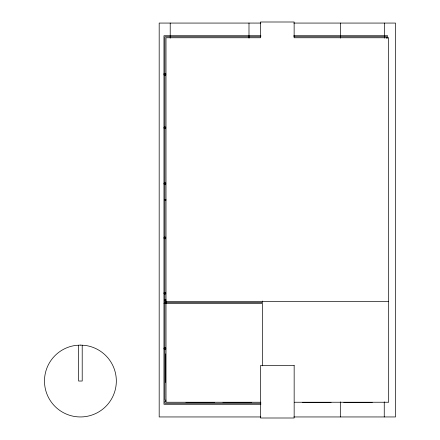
<?xml version="1.0" encoding="UTF-8"?>
<svg xmlns="http://www.w3.org/2000/svg" width="440" height="440" viewBox="0 0 440 440"><rect width="100%" height="100%" fill="white"/><g stroke="black" fill="none" stroke-linecap="round" stroke-linejoin="round"><path stroke-width="0.66" d="M260.865 23.067L159.187 23.067L159.187 416.95L260.86 416.95M293.838 23.067L395.516 23.067L395.516 416.95L293.838 416.95M260.909 35.723L163.961 35.723L163.961 404.294L260.909 404.294M293.788 35.723L387.635 35.723L387.635 38.203M260.909 36.757L164.874 36.757L164.874 400.158L165.968 400.158M293.793 36.757L386.601 36.757L386.601 38.308M163.961 73.535L165.82 73.535M164.874 199.436L165.968 199.436M164.874 200.139L165.968 200.139M164.874 299.327L165.968 299.327M164.874 300.361L165.968 300.361M164.874 300.971L165.968 300.971M165.996 301.395L388.668 301.395M164.874 302.429L261.596 302.429L261.596 303.463L163.961 303.463M165.968 401.192L164.874 401.192L164.874 403.26L260.909 403.26M260.915 402.243L166.012 402.243L165.996 37.758L260.53 37.758L260.53 22L294.14 22L294.14 37.758L388.668 37.758L388.685 402.243L294.47 402.243M185.972 402.644L214.401 402.644M222.965 402.644L251.394 402.644M302.632 402.644L331.062 402.644M343.822 402.644L372.251 402.644M384.489 23.067L384.489 38.137M384.252 401.88L384.252 416.95M340.346 23.067L340.346 38.137M340.324 401.88L340.324 416.95M262.647 301.043L262.647 365.849M248.99 23.067L248.99 38.137M170.214 23.067L170.214 38.137M165.616 353.931L165.616 382.36M82.209 345.219L82.209 381.024L78.612 381.024L78.612 345.219M164.874 236.995A0.913 0.913 0 0 1 165.792 237.908A0.913 0.913 0 0 1 164.874 238.827M164.417 238.7A0.913 0.913 0 0 1 164.417 237.116M164.874 126.896A0.913 0.913 0 0 1 165.792 127.809A0.913 0.913 0 0 1 164.874 128.722M164.417 128.601A0.913 0.913 0 0 1 164.417 127.017M164.874 73.651A0.913 0.913 0 0 1 165.792 74.569A0.913 0.913 0 0 1 164.874 75.482M164.417 75.361A0.913 0.913 0 0 1 164.417 73.777M164.874 347.611A0.913 0.913 0 0 1 165.792 348.53A0.913 0.913 0 0 1 164.874 349.443M164.417 349.322A0.913 0.913 0 0 1 164.417 347.738M164.874 182.721A0.913 0.913 0 0 1 165.792 183.634A0.913 0.913 0 0 1 164.874 184.547M164.417 184.426A0.913 0.913 0 0 1 164.417 182.842M164.874 292.303A0.913 0.913 0 0 1 165.792 293.222A0.913 0.913 0 0 1 164.874 294.135M164.417 294.014A0.913 0.913 0 0 1 164.417 292.424M80.41 345.098L75.719 345.406A35.926 35.926 0 0 0 50.111 400.329A35.926 35.926 0 0 0 110.71 400.329A35.926 35.926 0 0 0 85.102 345.406L80.41 345.098M294.157 365.481L260.546 365.481L260.546 418L294.157 418L294.157 365.481"/></g></svg>
